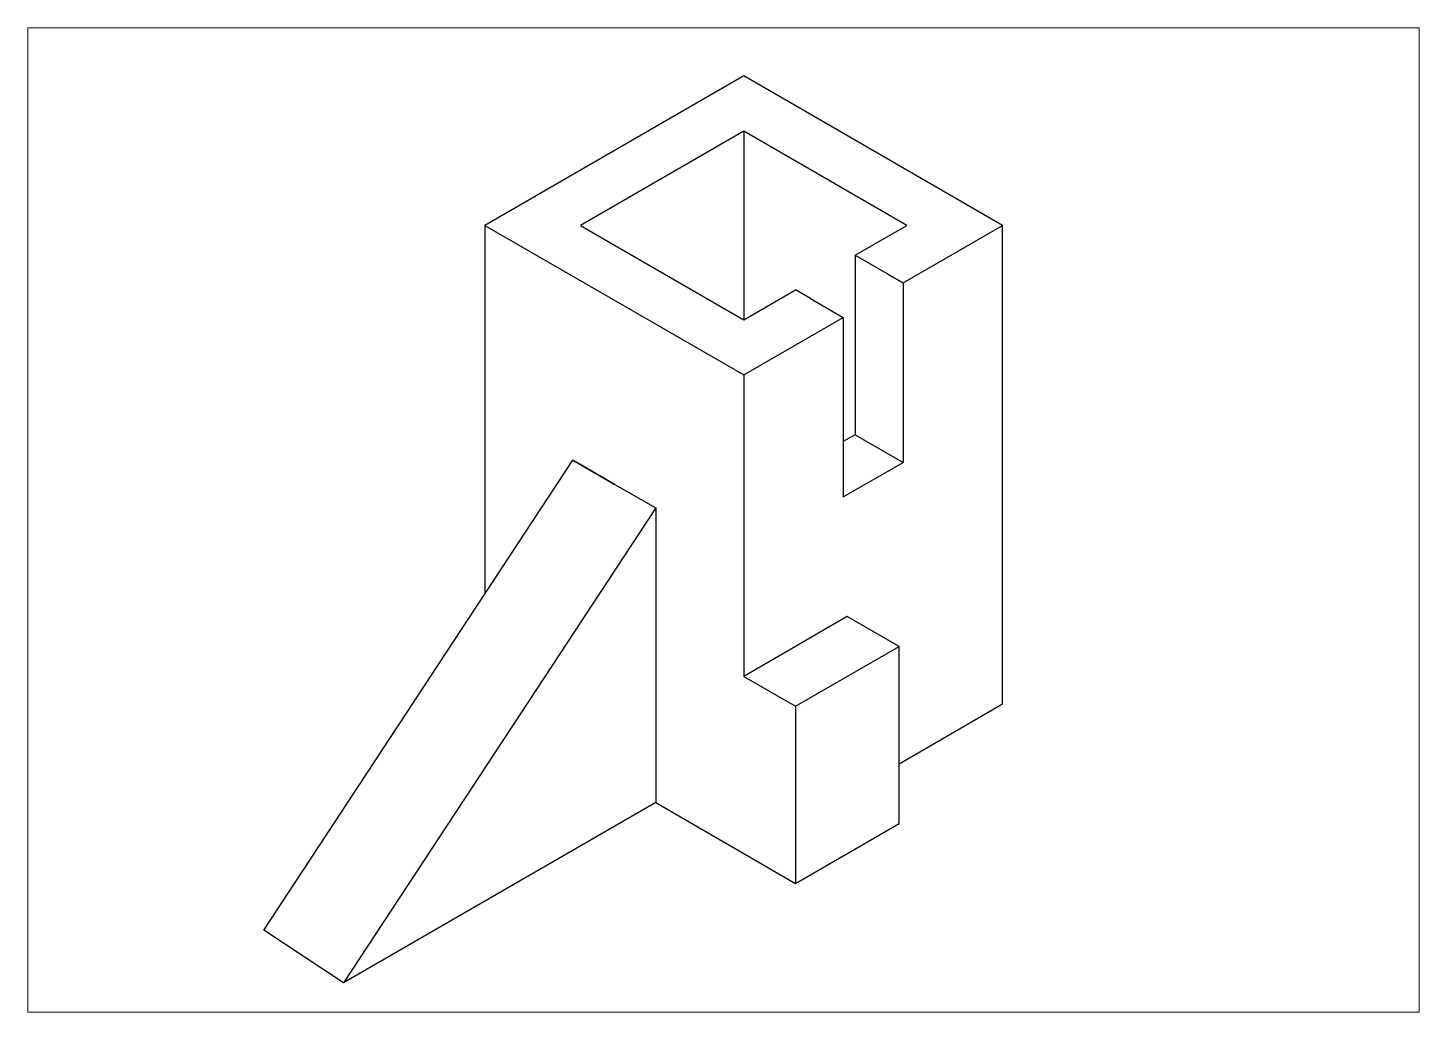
# Paper-space layout 'Layout4' of a CAD drawing. Header units: millimetres. Extents: x 30 to 267, y 21 to 189.
# The model-space entities are those that its viewports show. They can reach past a viewport. Long polylines and large blocks are cut down to what shows.
import ezdxf

# ---------------------------------------------------------------- set-up
doc = ezdxf.new("R2010")
doc.units = ezdxf.units.MM

msp = doc.modelspace()

# ---------------------------------------------------------------- linework, layer by layer
for p, q in [((2704.73801, 2432.45234), (2704.73801, 2400.92755)), ((2661.43674, 2416.68994), (2661.43674, 2355.07377)), ((2748.03928, 2336.68994), (2748.03928, 2416.68994)), ((2723.38864, 2411.6955), (2728.88864, 2408.52007)), ((2723.38864, 2411.6955), (2723.38864, 2381.6955)), ((2728.88864, 2408.52007), (2731.38864, 2407.07669)), ((2731.38864, 2407.07669), (2731.38864, 2377.07669)), ((2715.88864, 2404.47862), (2713.38864, 2405.92199)), ((2715.88864, 2404.47862), (2721.38864, 2401.30319)), ((2715.88864, 2404.47862), (2721.38864, 2401.30319)), ((2721.38864, 2401.30319), (2721.38864, 2371.30319)), ((2704.73801, 2391.68994), (2704.73801, 2341.28979)), ((2723.38864, 2381.6955), (2721.38864, 2380.5408)), ((2723.38864, 2381.6955), (2731.38864, 2377.07669)), ((2624.43455, 2298.83582), (2676.15917, 2377.44973)), ((2683.08737, 2373.44973), (2676.15917, 2377.44973)), ((2676.15917, 2377.44973), (2683.08737, 2373.44973)), ((2721.38864, 2371.30319), (2731.38864, 2377.07669)), ((2683.08737, 2373.44973), (2690.01558, 2369.44973)), ((2690.01558, 2369.44973), (2637.80336, 2290.0452)), ((2690.01558, 2369.44973), (2690.01558, 2320.18994)), ((2722.05852, 2351.28979), (2704.73801, 2341.28979)), ((2730.71877, 2346.28979), (2722.05852, 2351.28979)), ((2713.39826, 2336.28979), (2730.71877, 2346.28979)), ((2730.71877, 2316.68994), (2730.71877, 2346.28979)), ((2704.73801, 2341.28979), (2713.39826, 2336.28979)), ((2713.39826, 2336.28979), (2713.39826, 2306.68994)), ((2730.71877, 2326.68994), (2748.03928, 2336.68994)), ((2690.01558, 2320.18994), (2637.80336, 2290.0452)), ((2690.01558, 2320.18994), (2713.39826, 2306.68994)), ((2713.39826, 2306.68994), (2730.71877, 2316.68994)), ((2637.80336, 2290.0452), (2624.43455, 2298.83582))]:
    msp.add_line(p, q)
for points in [[(2731.38864, 2407.07669), (2748.03928, 2416.68994), (2704.73801, 2441.68994), (2661.43674, 2416.68994), (2704.73801, 2391.68994), (2721.38864, 2401.30319)], [(2723.38864, 2411.6955), (2732.03928, 2416.68994), (2704.73801, 2432.45234), (2677.43674, 2416.68994), (2704.73801, 2400.92755), (2713.38864, 2405.92199)]]:
    msp.add_lwpolyline(points)

psp = doc.layouts.new('Layout4')

# ---------------------------------------------------------------- viewports
at = {"layer": '0'}
psp.add_viewport(center=(148.5, 105), size=(237.6, 168), view_center_point=(2701.3535, 2367.43666), view_height=164.5673489, dxfattribs=at)

doc.saveas('drawing.dxf')
